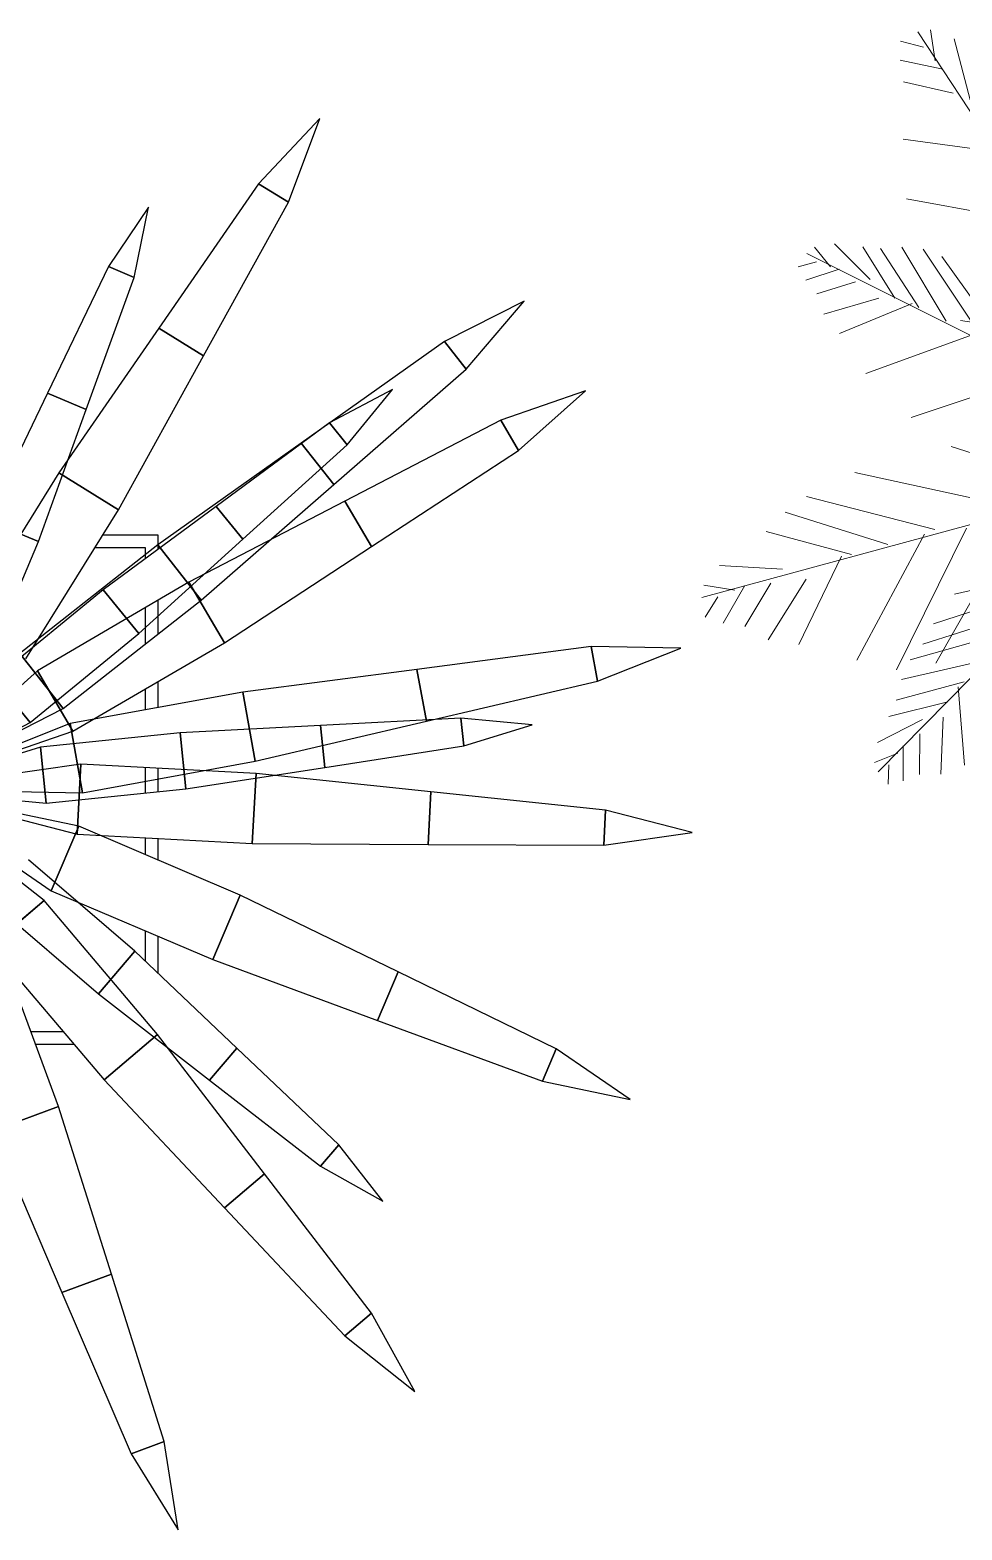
# Model space of a CAD drawing. Header units: inches. Extents: x -250485 to 735580, y -140410 to 288049.
# Drawn here: x 48995.43 to 49016.52, y 21204.16 to 21238.11 of the extents above; entities that cross this region are included whole.
import ezdxf

# ---------------------------------------------------------------- set-up
doc = ezdxf.new("R2010")
doc.units = ezdxf.units.IN
doc.header["$MEASUREMENT"] = 0
doc.layers.get('0').update_dxf_attribs({"lineweight": 0})
doc.layers.add('IFF-PLANTS', color=3, linetype='Continuous', lineweight=0)
doc.layers.add('PEJZAJ', color=7, linetype='Continuous')

# ---------------------------------------------------------------- blocks, each defined once
blk = doc.blocks.new('BITKI4')
at = {"color": 3}
for p, q in [((0.24336, 0.39659), (0.20732, 0.35808)), ((0.2249, 0.34718), (0.24336, 0.39659)), ((0.24336, 0.39659), (0.24336, 0.39659)), ((0.20732, 0.35808), (0.14844, 0.2729)), ((0.20732, 0.35808), (0.2249, 0.34718)), ((0.2249, 0.34718), (0.20732, 0.35808)), ((0.17481, 0.25655), (0.2249, 0.34718)), ((0.14244, 0.34424), (0.11878, 0.30931)), ((0.13404, 0.3029), (0.14244, 0.34424)), ((0.14244, 0.34424), (0.14244, 0.34424)), ((0.11878, 0.30931), (0.08291, 0.23464)), ((0.10579, 0.22502), (0.13404, 0.3029)), ((0.11878, 0.30931), (0.13404, 0.3029)), ((0.13404, 0.3029), (0.11878, 0.30931)), ((0.36387, 0.28887), (0.31684, 0.26501)), ((0.36387, 0.28887), (0.31684, 0.26501)), ((0.32963, 0.24876), (0.36387, 0.28887)), ((0.32963, 0.24876), (0.36387, 0.28887)), ((0.36387, 0.28887), (0.36387, 0.28887)), ((0.36387, 0.28887), (0.36387, 0.28887)), ((0.14844, 0.2729), (0.08956, 0.18771)), ((0.17481, 0.25655), (0.14844, 0.2729)), ((0.14844, 0.2729), (0.17481, 0.25655)), ((0.12472, 0.16592), (0.17481, 0.25655)), ((0.31684, 0.26501), (0.23237, 0.2051)), ((0.31684, 0.26501), (0.23237, 0.2051)), ((0.32963, 0.24876), (0.31684, 0.26501)), ((0.31684, 0.26501), (0.32963, 0.24876)), ((0.32963, 0.24876), (0.31684, 0.26501)), ((0.31684, 0.26501), (0.32963, 0.24876)), ((0.25156, 0.18072), (0.32963, 0.24876)), ((0.25156, 0.18072), (0.32963, 0.24876)), ((0.08291, 0.23464), (0.04703, 0.15996)), ((0.08291, 0.23464), (0.10579, 0.22502)), ((0.10579, 0.22502), (0.08291, 0.23464)), ((0.28625, 0.23687), (0.249, 0.21706)), ((0.25949, 0.20426), (0.28625, 0.23687)), ((0.28625, 0.23687), (0.28625, 0.23687)), ((0.39993, 0.23592), (0.35007, 0.21875)), ((0.36051, 0.20089), (0.39993, 0.23592)), ((0.39993, 0.23592), (0.39993, 0.23592)), ((0.07754, 0.14714), (0.10579, 0.22502)), ((0.249, 0.21706), (0.18236, 0.16785)), ((0.249, 0.21706), (0.25949, 0.20426)), ((0.25949, 0.20426), (0.249, 0.21706)), ((0.35007, 0.21875), (0.25818, 0.17101)), ((0.35007, 0.21875), (0.36051, 0.20089)), ((0.36051, 0.20089), (0.35007, 0.21875)), ((0.23237, 0.2051), (0.14791, 0.1452)), ((0.23237, 0.2051), (0.14791, 0.1452)), ((0.19809, 0.14864), (0.25949, 0.20426)), ((0.23237, 0.2051), (0.25156, 0.18072)), ((0.23237, 0.2051), (0.25156, 0.18072)), ((0.25156, 0.18072), (0.23237, 0.2051)), ((0.25156, 0.18072), (0.23237, 0.2051)), ((0.27384, 0.14422), (0.36051, 0.20089)), ((0.08956, 0.18771), (0.03507, 0.09981)), ((0.12472, 0.16592), (0.08956, 0.18771)), ((0.08956, 0.18771), (0.12472, 0.16592)), ((0.17349, 0.11269), (0.25156, 0.18072)), ((0.17349, 0.11269), (0.25156, 0.18072)), ((0.25818, 0.17101), (0.16629, 0.12327)), ((0.27384, 0.14422), (0.25818, 0.17101)), ((0.25818, 0.17101), (0.27384, 0.14422)), ((0.07754, 0.14714), (0.04703, 0.15996)), ((0.04703, 0.15996), (0.07754, 0.14714)), ((0.07023, 0.07801), (0.12472, 0.16592)), ((0.18236, 0.16785), (0.11572, 0.11863)), ((0.18236, 0.16785), (0.19809, 0.14864)), ((0.19809, 0.14864), (0.18236, 0.16785)), ((0.04548, 0.07087), (0.07754, 0.14714)), ((0.14791, 0.1452), (0.06664, 0.08123)), ((0.14791, 0.1452), (0.06664, 0.08123)), ((0.13669, 0.09303), (0.19809, 0.14864)), ((0.14067, 0.13706), (0.14067, 0.1435)), ((0.14067, 0.13706), (0.14067, 0.1435)), ((0.17349, 0.11269), (0.14791, 0.1452)), ((0.14791, 0.1452), (0.17349, 0.11269)), ((0.14791, 0.1452), (0.17349, 0.11269)), ((0.17349, 0.11269), (0.14791, 0.1452)), ((0.18717, 0.08755), (0.27384, 0.14422)), ((0.11572, 0.11863), (0.0517, 0.06622)), ((0.16629, 0.12327), (0.07701, 0.07106)), ((0.13669, 0.09303), (0.11572, 0.11863)), ((0.11572, 0.11863), (0.13669, 0.09303)), ((0.18717, 0.08755), (0.16629, 0.12327)), ((0.16629, 0.12327), (0.18717, 0.08755)), ((0.09223, 0.04872), (0.17349, 0.11269)), ((0.09223, 0.04872), (0.17349, 0.11269)), ((0.14067, 0.08685), (0.14067, 0.10829)), ((0.14817, 0.09275), (0.14817, 0.11267)), ((0.14817, 0.09275), (0.14817, 0.11267)), ((0.14817, 0.09275), (0.14817, 0.11267)), ((0.14817, 0.09275), (0.14817, 0.11267)), ((0.14817, 0.09275), (0.14817, 0.11267)), ((0.07267, 0.04061), (0.13669, 0.09303)), ((0.09223, 0.04872), (0.06664, 0.08123)), ((0.09223, 0.04872), (0.06664, 0.08123)), ((0.06664, 0.08123), (0.09223, 0.04872)), ((0.06664, 0.08123), (0.09223, 0.04872)), ((0.09789, 0.03535), (0.18717, 0.08755)), ((0.40332, 0.08526), (0.30064, 0.07182)), ((0.40332, 0.08526), (0.30064, 0.07182)), ((0.40703, 0.06491), (0.40332, 0.08526)), ((0.45605, 0.08434), (0.40332, 0.08526)), ((0.40332, 0.08526), (0.40703, 0.06491)), ((0.40703, 0.06491), (0.40332, 0.08526)), ((0.45605, 0.08434), (0.40332, 0.08526)), ((0.40332, 0.08526), (0.40703, 0.06491)), ((0.40703, 0.06491), (0.45605, 0.08434)), ((0.40703, 0.06491), (0.45605, 0.08434)), ((0.45605, 0.08434), (0.45605, 0.08434)), ((0.45605, 0.08434), (0.45605, 0.08434)), ((0.07701, 0.07106), (-0.00183, 0.001)), ((0.07701, 0.07106), (0.09789, 0.03535)), ((0.09789, 0.03535), (0.07701, 0.07106)), ((0.30064, 0.07182), (0.19797, 0.05839)), ((0.30064, 0.07182), (0.19797, 0.05839)), ((0.30064, 0.07182), (0.3062, 0.0413)), ((0.30064, 0.07182), (0.3062, 0.0413)), ((0.3062, 0.0413), (0.30064, 0.07182)), ((0.3062, 0.0413), (0.30064, 0.07182)), ((0.07267, 0.04061), (0.0517, 0.06622)), ((0.0517, 0.06622), (0.07267, 0.04061)), ((0.3062, 0.0413), (0.40703, 0.06491)), ((0.3062, 0.0413), (0.40703, 0.06491)), ((0.19797, 0.05839), (0.09621, 0.03987)), ((0.19797, 0.05839), (0.09621, 0.03987)), ((0.20537, 0.01769), (0.19797, 0.05839)), ((0.19797, 0.05839), (0.20537, 0.01769)), ((0.19797, 0.05839), (0.20537, 0.01769)), ((0.20537, 0.01769), (0.19797, 0.05839)), ((-0.00183, 0.001), (0.09223, 0.04872)), ((-0.00183, 0.001), (0.09223, 0.04872)), ((-0.00183, 0.001), (0.07267, 0.04061)), ((0.09621, 0.03987), (-0.00183, 0.001)), ((0.09621, 0.03987), (-0.00183, 0.001)), ((0.10362, -0.00083), (0.09621, 0.03987)), ((0.10362, -0.00083), (0.09621, 0.03987)), ((0.09621, 0.03987), (0.10362, -0.00083)), ((0.09621, 0.03987), (0.10362, -0.00083)), ((0.2438, 0.03879), (0.16108, 0.03442)), ((0.20537, 0.01769), (0.3062, 0.0413)), ((0.20537, 0.01769), (0.3062, 0.0413)), ((0.32653, 0.04316), (0.2438, 0.03879)), ((0.2438, 0.03879), (0.24635, 0.0141)), ((0.24635, 0.0141), (0.2438, 0.03879)), ((0.32653, 0.04316), (0.32823, 0.0267)), ((0.32823, 0.0267), (0.32653, 0.04316)), ((0.36853, 0.03917), (0.32653, 0.04316)), ((0.32823, 0.0267), (0.36853, 0.03917)), ((0.36853, 0.03917), (0.36853, 0.03917)), ((-0.00183, 0.001), (0.09789, 0.03535)), ((0.16108, 0.03442), (0.07877, 0.02594)), ((0.16108, 0.03442), (0.16447, 0.0015)), ((0.16447, 0.0015), (0.16108, 0.03442)), ((0.24635, 0.0141), (0.32823, 0.0267)), ((0.07877, 0.02594), (-0.00183, 0.001)), ((0.08217, -0.00698), (0.07877, 0.02594)), ((0.07877, 0.02594), (0.08217, -0.00698)), ((0.10362, -0.00083), (0.20537, 0.01769)), ((0.10362, -0.00083), (0.20537, 0.01769)), ((0.10256, 0.01605), (-0.00183, 0.001)), ((0.10256, 0.01605), (0.10032, -0.02526)), ((0.10032, -0.02526), (0.10256, 0.01605)), ((0.20583, 0.01044), (0.10256, 0.01605)), ((0.16447, 0.0015), (0.24635, 0.0141)), ((0.20359, -0.03087), (0.20583, 0.01044)), ((0.20583, 0.01044), (0.20359, -0.03087)), ((0.30882, -0.00034), (0.20583, 0.01044)), ((0.10141, -0.02056), (-0.00183, 0.001)), ((-0.00183, 0.001), (0.10362, -0.00083)), ((-0.00183, 0.001), (0.10032, -0.02526)), ((0.10141, -0.02056), (-0.00183, 0.001)), ((-0.00183, 0.001), (0.10362, -0.00083)), ((-0.00183, 0.001), (0.08517, -0.05861)), ((0.08088, -0.06444), (-0.00183, 0.001)), ((-0.00183, 0.001), (0.08517, -0.05861)), ((-0.00183, 0.001), (0.08217, -0.00698)), ((0.08217, -0.00698), (0.16447, 0.0015)), ((0.30714, -0.03132), (0.30882, -0.00034)), ((0.30882, -0.00034), (0.30714, -0.03132)), ((0.41181, -0.01111), (0.30882, -0.00034)), ((0.41181, -0.01111), (0.41069, -0.03176)), ((0.41069, -0.03176), (0.41181, -0.01111)), ((0.46289, -0.02424), (0.41181, -0.01111)), ((0.08517, -0.05861), (0.10141, -0.02056)), ((0.08517, -0.05861), (0.10141, -0.02056)), ((0.10141, -0.02056), (0.08517, -0.05861)), ((0.10141, -0.02056), (0.08517, -0.05861)), ((0.10032, -0.02526), (0.20359, -0.03087)), ((0.19653, -0.06116), (0.10141, -0.02056)), ((0.19653, -0.06116), (0.10141, -0.02056)), ((0.41069, -0.03176), (0.46289, -0.02424)), ((0.46289, -0.02424), (0.46289, -0.02424)), ((0.20359, -0.03087), (0.30714, -0.03132)), ((0.30714, -0.03132), (0.41069, -0.03176)), ((0.13446, -0.09429), (0.07171, -0.04037)), ((0.08517, -0.05861), (0.1803, -0.09921)), ((0.08517, -0.05861), (0.1803, -0.09921)), ((0.1803, -0.09921), (0.19653, -0.06116)), ((0.19653, -0.06116), (0.1803, -0.09921)), ((0.19653, -0.06116), (0.1803, -0.09921)), ((0.1803, -0.09921), (0.19653, -0.06116)), ((0.28963, -0.10651), (0.19653, -0.06116)), ((0.28963, -0.10651), (0.19653, -0.06116)), ((0.08088, -0.06444), (0.04935, -0.09122)), ((0.04935, -0.09122), (0.08088, -0.06444)), ((0.05014, -0.06547), (0.11289, -0.11939)), ((0.14782, -0.14327), (0.08088, -0.06444)), ((0.14067, -0.10018), (0.14067, -0.0823)), ((0.04935, -0.09122), (0.11629, -0.17005)), ((0.08945, -0.18576), (0.05351, -0.08878)), ((0.08945, -0.18576), (0.05351, -0.08878)), ((0.11289, -0.11939), (0.13446, -0.09429)), ((0.13446, -0.09429), (0.11289, -0.11939)), ((0.19452, -0.15134), (0.13446, -0.09429)), ((0.1803, -0.09921), (0.27745, -0.13504)), ((0.1803, -0.09921), (0.27745, -0.13504)), ((0.28963, -0.10651), (0.27745, -0.13504)), ((0.28963, -0.10651), (0.27745, -0.13504)), ((0.27745, -0.13504), (0.28963, -0.10651)), ((0.27745, -0.13504), (0.28963, -0.10651)), ((0.38272, -0.15186), (0.28963, -0.10651)), ((0.38272, -0.15186), (0.28963, -0.10651)), ((0.11289, -0.11939), (0.17835, -0.17017)), ((0.27745, -0.13504), (0.37461, -0.17088)), ((0.27745, -0.13504), (0.37461, -0.17088)), ((0.11629, -0.17005), (0.14782, -0.14327)), ((0.14782, -0.14327), (0.11629, -0.17005)), ((0.21083, -0.22546), (0.14782, -0.14327)), ((0.14817, -0.149), (0.14817, -0.149)), ((0.14817, -0.149), (0.14817, -0.149)), ((0.14817, -0.149), (0.14817, -0.149)), ((0.14817, -0.149), (0.14817, -0.149)), ((0.19452, -0.15134), (0.17835, -0.17017)), ((0.17835, -0.17017), (0.19452, -0.15134)), ((0.25458, -0.2084), (0.19452, -0.15134)), ((0.37461, -0.17088), (0.38272, -0.15186)), ((0.38272, -0.15186), (0.37461, -0.17088)), ((0.37461, -0.17088), (0.38272, -0.15186)), ((0.38272, -0.15186), (0.37461, -0.17088)), ((0.42623, -0.18166), (0.38272, -0.15186)), ((0.42623, -0.18166), (0.38272, -0.15186)), ((0.11629, -0.17005), (0.18718, -0.24554)), ((0.17835, -0.17017), (0.2438, -0.22095)), ((0.37461, -0.17088), (0.42623, -0.18166)), ((0.37461, -0.17088), (0.42623, -0.18166)), ((0.42623, -0.18166), (0.42623, -0.18166)), ((0.42623, -0.18166), (0.42623, -0.18166)), ((0.05066, -0.20014), (0.08945, -0.18576)), ((0.08945, -0.18576), (0.05066, -0.20014)), ((0.05066, -0.20014), (0.08945, -0.18576)), ((0.08945, -0.18576), (0.05066, -0.20014)), ((0.12055, -0.28453), (0.08945, -0.18576)), ((0.12055, -0.28453), (0.08945, -0.18576)), ((0.05066, -0.20014), (0.09146, -0.29532)), ((0.05066, -0.20014), (0.09146, -0.29532)), ((0.25458, -0.2084), (0.2438, -0.22095)), ((0.2438, -0.22095), (0.25458, -0.2084)), ((0.28057, -0.24164), (0.25458, -0.2084)), ((0.2438, -0.22095), (0.28057, -0.24164)), ((0.18718, -0.24554), (0.21083, -0.22546)), ((0.21083, -0.22546), (0.18718, -0.24554)), ((0.27383, -0.30764), (0.21083, -0.22546)), ((0.18718, -0.24554), (0.25807, -0.32103)), ((0.28057, -0.24164), (0.28057, -0.24164)), ((0.12055, -0.28453), (0.09146, -0.29532)), ((0.12055, -0.28453), (0.09146, -0.29532)), ((0.09146, -0.29532), (0.12055, -0.28453)), ((0.09146, -0.29532), (0.12055, -0.28453)), ((0.15165, -0.38331), (0.12055, -0.28453)), ((0.15165, -0.38331), (0.12055, -0.28453)), ((0.09146, -0.29532), (0.13225, -0.3905)), ((0.09146, -0.29532), (0.13225, -0.3905)), ((0.27383, -0.30764), (0.25807, -0.32103)), ((0.25807, -0.32103), (0.27383, -0.30764)), ((0.29942, -0.35375), (0.27383, -0.30764)), ((0.25807, -0.32103), (0.29942, -0.35375)), ((0.29942, -0.35375), (0.29942, -0.35375)), ((0.13225, -0.3905), (0.15165, -0.38331)), ((0.15165, -0.38331), (0.13225, -0.3905)), ((0.13225, -0.3905), (0.15165, -0.38331)), ((0.15165, -0.38331), (0.13225, -0.3905)), ((0.15992, -0.43539), (0.15165, -0.38331)), ((0.15992, -0.43539), (0.15165, -0.38331)), ((0.13225, -0.3905), (0.15992, -0.43539)), ((0.13225, -0.3905), (0.15992, -0.43539))]:
    blk.add_line(p, q, dxfattribs=at)
at = {"color": 1}
for p, q in [((0.14817, 0.151), (0.11547, 0.151)), ((0.14817, 0.151), (0.11547, 0.151)), ((0.14817, 0.151), (0.11547, 0.151)), ((0.14817, 0.151), (0.11547, 0.151)), ((0.14817, 0.151), (0.11547, 0.151)), ((0.14817, 0.151), (0.11547, 0.151)), ((0.14817, 0.14259), (0.14817, 0.151)), ((0.14817, 0.14259), (0.14817, 0.151)), ((0.14817, 0.14259), (0.14817, 0.151)), ((0.14817, 0.14259), (0.14817, 0.151)), ((0.14817, 0.14259), (0.14817, 0.151)), ((0.14817, 0.14259), (0.14817, 0.151)), ((0.14817, 0.151), (0.14817, 0.151)), ((0.14817, 0.151), (0.14817, 0.151)), ((0.14817, 0.151), (0.14817, 0.151)), ((0.14817, 0.151), (0.14817, 0.151)), ((0.14067, 0.1435), (0.11083, 0.1435)), ((0.14067, 0.1435), (0.11083, 0.1435)), ((0.14817, 0.04933), (0.14817, 0.06475)), ((0.14817, 0.04933), (0.14817, 0.06475)), ((0.14817, 0.04933), (0.14817, 0.06475)), ((0.14817, 0.04933), (0.14817, 0.06475)), ((0.14817, 0.04933), (0.14817, 0.06475)), ((0.14817, 0.04933), (0.14817, 0.06475)), ((0.14067, 0.04796), (0.14067, 0.06036)), ((0.14067, 0.04796), (0.14067, 0.06036)), ((0.14067, -0.00095), (0.14067, 0.01398)), ((0.14067, -0.00095), (0.14067, 0.01398)), ((0.14817, -0.00018), (0.14817, 0.01357)), ((0.14817, -0.00018), (0.14817, 0.01357)), ((0.14817, -0.00018), (0.14817, 0.01357)), ((0.14817, -0.00018), (0.14817, 0.01357)), ((0.14817, -0.00018), (0.14817, 0.01357)), ((0.14817, -0.00018), (0.14817, 0.01357)), ((0.14067, -0.03732), (0.14067, -0.02745)), ((0.14067, -0.03732), (0.14067, -0.02745)), ((0.14817, -0.04052), (0.14817, -0.02786)), ((0.14817, -0.04052), (0.14817, -0.02786)), ((0.14817, -0.04052), (0.14817, -0.02786)), ((0.14817, -0.04052), (0.14817, -0.02786)), ((0.14817, -0.04052), (0.14817, -0.02786)), ((0.14817, -0.04052), (0.14817, -0.02786)), ((0.14067, -0.10018), (0.14067, -0.0823)), ((0.14817, -0.10731), (0.14817, -0.0855)), ((0.14817, -0.10731), (0.14817, -0.0855)), ((0.14817, -0.10731), (0.14817, -0.0855)), ((0.14817, -0.10731), (0.14817, -0.0855)), ((0.14817, -0.10731), (0.14817, -0.0855)), ((0.14817, -0.10731), (0.14817, -0.0855)), ((0.07305, -0.1415), (0.09204, -0.1415)), ((0.07583, -0.149), (0.09841, -0.149))]:
    blk.add_line(p, q, dxfattribs=at)
blk = doc.blocks.new('PALM')
at = {"layer": 'IFF-PLANTS', "linetype": 'ByBlock'}
for p, q in [((-451.5, -170), (-504.7, -107.8)), ((-484.9, -159), (-528.6, -118.3)), ((-514.4, -163.5), (-544.5, -133.9)), ((-560, -163.6), (-574.6, -150)), ((-535.6, -167.1), (-561.3, -141.3)), ((-111.5, -159.7), (-574.6, -424.7)), ((-146.2, -169.7), (-573, -166.4)), ((-544.9, -165.5), (-568.8, -176)), ((-470.1, -166.8), (-524.3, -199.2)), ((-443.3, -169.3), (-507.1, -205.9)), ((-411.7, -169.6), (-487.8, -217.4)), ((-370.9, -171.6), (-467.1, -225.4)), ((-336.9, -170.9), (-446.1, -227.6)), ((-262.9, -164), (-386, -241.1)), ((-107.6, -159.7), (1.3, -682.1)), ((-502, -172.2), (-551.9, -188.5)), ((-301.9, -172.6), (-423.1, -234.6)), ((-108.9, -195.8), (-243.9, -600.8)), ((-272.1, -253), (-450.6, -204)), ((-209.9, -217.4), (-279.7, -352.4)), ((-328.5, -280.6), (-484.2, -228)), ((-364, -307.3), (-506.5, -264.3)), ((-277.8, -260.9), (-369.7, -404)), ((-353, -303.2), (-423, -421.8)), ((-84.4, -308.4), (-179.9, -438.3)), ((-441.1, -352.2), (-537.7, -318.4)), ((-398.4, -326.7), (-450.4, -426.2)), ((-155, -337), (-287.6, -403)), ((-484.1, -361.3), (-556.9, -344.8)), ((-432.7, -346.2), (-478.5, -425.9)), ((-513.1, -384.6), (-564.3, -371.7)), ((-533.8, -401.9), (-577.7, -390.2)), ((-494.2, -386.3), (-537.8, -435.3)), ((-166.7, -377.6), (-146.5, -499)), ((-544.8, -406), (-564, -432.4)), ((-562.3, -413.5), (-586.6, -407.9)), ((-180.9, -418.5), (-288.8, -468.8)), ((-176.5, -410.1), (-155, -518.2)), ((-191, -448.4), (-169.1, -535.4)), ((-45.4, -445.5), (-130.2, -567.7)), ((-201.1, -478.3), (-185.9, -550.3)), ((-202.9, -486.3), (-278.6, -517.6)), ((-223.7, -514.7), (-275.9, -543.6)), ((-211.7, -503), (-197.6, -564.6)), ((-228.6, -544.1), (-266, -563.6)), ((-216.4, -535), (-216.3, -587.5)), ((-26.5, -532.7), (-88.5, -614.1)), ((-231.7, -565.4), (-264.2, -581.8)), ((-236.1, -573.7), (-233.5, -599.7)), ((-242.6, -587.5), (-260, -597.2)), ((-10.4, -593.7), (22.7, -650.4)), ((-17.9, -611.2), (-46, -655.9)), ((-7.8, -636.2), (-32.6, -674.4)), ((-7.3, -648), (11.9, -674.4)), ((-5.7, -666.9), (-18.4, -688.3))]:
    blk.add_line(p, q, dxfattribs=at)

msp = doc.modelspace()

# ---------------------------------------------------------------- block references
at = {"layer": 'IFF-PLANTS', "color": 7, "xscale": -0.0217247684024156, "yscale": 0.0217247683904134, "zscale": 0.0217247683944911, "rotation": 225}
msp.add_blockref('PALM', (49025.979, 21227.563), dxfattribs=at)
at = {"layer": 'PEJZAJ', "color": 7, "xscale": 38.40000000002329, "yscale": 38.39999999999418, "zscale": 38.40000000000001}
msp.add_blockref('BITKI4', (48992.64, 21220.876), dxfattribs=at)

doc.saveas('drawing.dxf')
